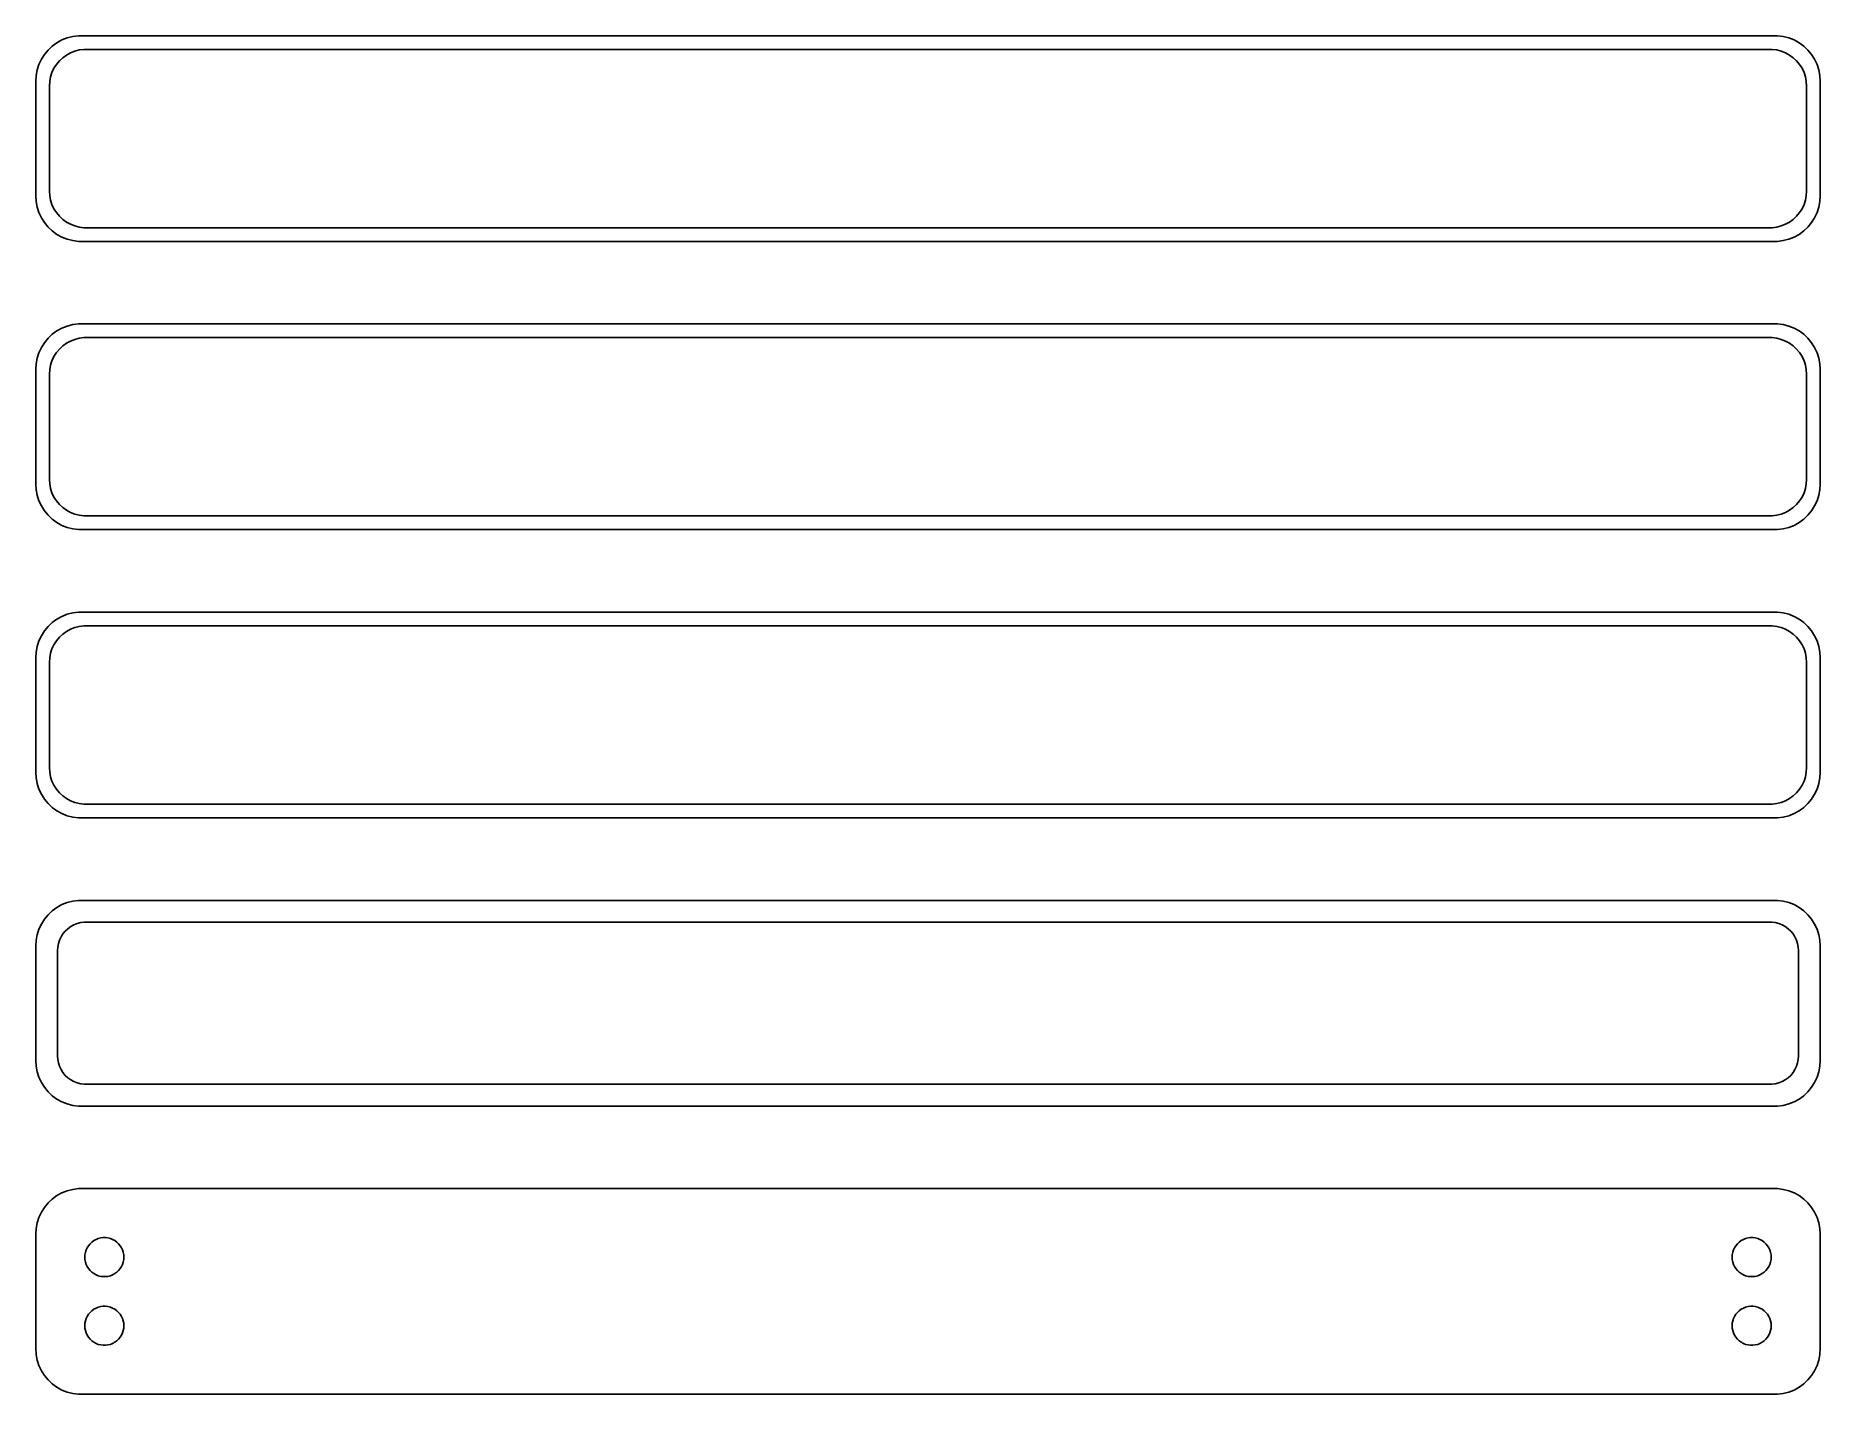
# Model space of a CAD drawing. Header units: metres. Extents: x -98 to 98, y 146 to 295.
import ezdxf

# ---------------------------------------------------------------- set-up
doc = ezdxf.new("R2010")
doc.units = ezdxf.units.M

msp = doc.modelspace()

# ---------------------------------------------------------------- linework, layer by layer
for p, q in [((-94.0451, 294.505), (-94.6289, 294.274)), ((-93.4369, 294.661), (-94.0451, 294.505)), ((-92.8139, 294.74), (-93.4369, 294.661)), ((92.8139, 294.74), (-92.8139, 294.74)), ((93.4369, 294.661), (92.8139, 294.74)), ((94.0451, 294.505), (93.4369, 294.661)), ((94.6289, 294.274), (94.0451, 294.505)), ((-96.5451, 292.689), (-96.8815, 292.159)), ((-96.1448, 293.173), (-96.5451, 292.689)), ((-95.6871, 293.603), (-96.1448, 293.173)), ((-95.1791, 293.972), (-95.6871, 293.603)), ((-94.6289, 294.274), (-95.1791, 293.972)), ((-94.5497, 292.332), (-94.1433, 292.627)), ((-94.1433, 292.627), (-93.7031, 292.869)), ((-93.7031, 292.869), (-93.2361, 293.054)), ((-93.2361, 293.054), (-92.7495, 293.179)), ((-92.7495, 293.179), (-92.2512, 293.242)), ((-92.2512, 293.242), (92.2512, 293.242)), ((92.2512, 293.242), (92.7495, 293.179)), ((92.7495, 293.179), (93.2361, 293.054)), ((93.2361, 293.054), (93.7031, 292.869)), ((93.7031, 292.869), (94.1433, 292.627)), ((94.1433, 292.627), (94.5497, 292.332)), ((95.1791, 293.972), (94.6289, 294.274)), ((95.6871, 293.603), (95.1791, 293.972)), ((96.1448, 293.173), (95.6871, 293.603)), ((96.5451, 292.689), (96.1448, 293.173)), ((96.8815, 292.159), (96.5451, 292.689)), ((-97.3429, 290.993), (-97.4606, 290.377)), ((-97.1489, 291.591), (-97.3429, 290.993)), ((-96.8815, 292.159), (-97.1489, 291.591)), ((-95.8743, 290.245), (-95.7191, 290.722)), ((-95.7191, 290.722), (-95.5052, 291.177)), ((-95.5052, 291.177), (-95.2361, 291.601)), ((-95.2361, 291.601), (-94.9159, 291.988)), ((-94.9159, 291.988), (-94.5497, 292.332)), ((94.5497, 292.332), (94.9159, 291.988)), ((94.9159, 291.988), (95.2361, 291.601)), ((95.2361, 291.601), (95.5052, 291.177)), ((95.5052, 291.177), (95.7191, 290.722)), ((95.7191, 290.722), (95.8743, 290.245)), ((97.1489, 291.591), (96.8815, 292.159)), ((97.3429, 290.993), (97.1489, 291.591)), ((97.4606, 290.377), (97.3429, 290.993)), ((-97.4606, 290.377), (-97.5, 289.75)), ((-97.5, 289.75), (-97.5, 277.25)), ((-96, 289.25), (-95.9685, 289.751)), ((-96, 277.75), (-96, 289.25)), ((-95.9685, 289.751), (-95.8743, 290.245)), ((95.8743, 290.245), (95.9685, 289.751)), ((95.9685, 289.751), (96, 289.25)), ((96, 289.25), (96, 277.75)), ((97.5, 289.75), (97.4606, 290.377)), ((97.5, 277.25), (97.5, 289.75)), ((-97.5, 277.25), (-97.4606, 276.623)), ((-95.9685, 277.249), (-96, 277.75)), ((-95.8743, 276.755), (-95.9685, 277.249)), ((95.9685, 277.249), (95.8743, 276.755)), ((96, 277.75), (95.9685, 277.249)), ((97.4606, 276.623), (97.5, 277.25)), ((-97.4606, 276.623), (-97.3429, 276.007)), ((-97.3429, 276.007), (-97.1489, 275.409)), ((-97.1489, 275.409), (-96.8815, 274.841)), ((-95.7191, 276.278), (-95.8743, 276.755)), ((-95.5052, 275.823), (-95.7191, 276.278)), ((-95.2361, 275.399), (-95.5052, 275.823)), ((-94.9159, 275.012), (-95.2361, 275.399)), ((-94.5497, 274.668), (-94.9159, 275.012)), ((94.9159, 275.012), (94.5497, 274.668)), ((95.2361, 275.399), (94.9159, 275.012)), ((95.5052, 275.823), (95.2361, 275.399)), ((95.7191, 276.278), (95.5052, 275.823)), ((95.8743, 276.755), (95.7191, 276.278)), ((96.8815, 274.841), (97.1489, 275.409)), ((97.1489, 275.409), (97.3429, 276.007)), ((97.3429, 276.007), (97.4606, 276.623)), ((-96.8815, 274.841), (-96.5451, 274.311)), ((-96.5451, 274.311), (-96.1448, 273.827)), ((-96.1448, 273.827), (-95.6871, 273.397)), ((-95.6871, 273.397), (-95.1791, 273.028)), ((-95.1791, 273.028), (-94.6289, 272.726)), ((-94.1433, 274.373), (-94.5497, 274.668)), ((-93.7031, 274.131), (-94.1433, 274.373)), ((-93.2361, 273.946), (-93.7031, 274.131)), ((-92.7495, 273.821), (-93.2361, 273.946)), ((-92.2512, 273.758), (-92.7495, 273.821)), ((92.2512, 273.758), (-92.2512, 273.758)), ((92.7495, 273.821), (92.2512, 273.758)), ((93.2361, 273.946), (92.7495, 273.821)), ((93.7031, 274.131), (93.2361, 273.946)), ((94.1433, 274.373), (93.7031, 274.131)), ((94.5497, 274.668), (94.1433, 274.373)), ((94.6289, 272.726), (95.1791, 273.028)), ((95.1791, 273.028), (95.6871, 273.397)), ((95.6871, 273.397), (96.1448, 273.827)), ((96.1448, 273.827), (96.5451, 274.311)), ((96.5451, 274.311), (96.8815, 274.841)), ((-94.6289, 272.726), (-94.0451, 272.495)), ((-94.0451, 272.495), (-93.4369, 272.339)), ((-93.4369, 272.339), (-92.8139, 272.26)), ((-92.8139, 272.26), (92.8139, 272.26)), ((92.8139, 272.26), (93.4369, 272.339)), ((93.4369, 272.339), (94.0451, 272.495)), ((94.0451, 272.495), (94.6289, 272.726)), ((-96.1448, 261.673), (-96.5451, 261.189)), ((-95.6871, 262.103), (-96.1448, 261.673)), ((-95.1791, 262.472), (-95.6871, 262.103)), ((-94.6289, 262.774), (-95.1791, 262.472)), ((-94.0451, 263.005), (-94.6289, 262.774)), ((-94.1433, 261.127), (-93.7031, 261.369)), ((-93.4369, 263.161), (-94.0451, 263.005)), ((-93.7031, 261.369), (-93.2361, 261.554)), ((-92.8139, 263.24), (-93.4369, 263.161)), ((-93.2361, 261.554), (-92.7495, 261.679)), ((92.8139, 263.24), (-92.8139, 263.24)), ((-92.7495, 261.679), (-92.2512, 261.742)), ((-92.2512, 261.742), (92.2512, 261.742)), ((92.2512, 261.742), (92.7495, 261.679)), ((92.7495, 261.679), (93.2361, 261.554)), ((93.4369, 263.161), (92.8139, 263.24)), ((93.2361, 261.554), (93.7031, 261.369)), ((94.0451, 263.005), (93.4369, 263.161)), ((93.7031, 261.369), (94.1433, 261.127)), ((94.6289, 262.774), (94.0451, 263.005)), ((95.1791, 262.472), (94.6289, 262.774)), ((95.6871, 262.103), (95.1791, 262.472)), ((96.1448, 261.673), (95.6871, 262.103)), ((96.5451, 261.189), (96.1448, 261.673)), ((-97.3429, 259.493), (-97.4606, 258.877)), ((-97.1489, 260.091), (-97.3429, 259.493)), ((-96.8815, 260.659), (-97.1489, 260.091)), ((-96.5451, 261.189), (-96.8815, 260.659)), ((-95.7191, 259.222), (-95.5052, 259.677)), ((-95.5052, 259.677), (-95.2361, 260.101)), ((-95.2361, 260.101), (-94.9159, 260.488)), ((-94.9159, 260.488), (-94.5497, 260.832)), ((-94.5497, 260.832), (-94.1433, 261.127)), ((94.1433, 261.127), (94.5497, 260.832)), ((94.5497, 260.832), (94.9159, 260.488)), ((94.9159, 260.488), (95.2361, 260.101)), ((95.2361, 260.101), (95.5052, 259.677)), ((95.5052, 259.677), (95.7191, 259.222)), ((96.8815, 260.659), (96.5451, 261.189)), ((97.1489, 260.091), (96.8815, 260.659)), ((97.3429, 259.493), (97.1489, 260.091)), ((97.4606, 258.877), (97.3429, 259.493)), ((-97.4606, 258.877), (-97.5, 258.25)), ((-97.5, 258.25), (-97.5, 245.75)), ((-96, 257.75), (-95.9685, 258.251)), ((-96, 246.25), (-96, 257.75)), ((-95.9685, 258.251), (-95.8743, 258.745)), ((-95.8743, 258.745), (-95.7191, 259.222)), ((95.7191, 259.222), (95.8743, 258.745)), ((95.8743, 258.745), (95.9685, 258.251)), ((95.9685, 258.251), (96, 257.75)), ((96, 257.75), (96, 246.25)), ((97.5, 258.25), (97.4606, 258.877)), ((97.5, 245.75), (97.5, 258.25)), ((-97.5, 245.75), (-97.4606, 245.123)), ((-95.9685, 245.749), (-96, 246.25)), ((-95.8743, 245.255), (-95.9685, 245.749)), ((95.9685, 245.749), (95.8743, 245.255)), ((96, 246.25), (95.9685, 245.749)), ((97.4606, 245.123), (97.5, 245.75)), ((-97.4606, 245.123), (-97.3429, 244.507)), ((-97.3429, 244.507), (-97.1489, 243.909)), ((-97.1489, 243.909), (-96.8815, 243.341)), ((-95.7191, 244.778), (-95.8743, 245.255)), ((-95.5052, 244.323), (-95.7191, 244.778)), ((-95.2361, 243.899), (-95.5052, 244.323)), ((-94.9159, 243.512), (-95.2361, 243.899)), ((95.2361, 243.899), (94.9159, 243.512)), ((95.5052, 244.323), (95.2361, 243.899)), ((95.7191, 244.778), (95.5052, 244.323)), ((95.8743, 245.255), (95.7191, 244.778)), ((96.8815, 243.341), (97.1489, 243.909)), ((97.1489, 243.909), (97.3429, 244.507)), ((97.3429, 244.507), (97.4606, 245.123)), ((-96.8815, 243.341), (-96.5451, 242.811)), ((-96.5451, 242.811), (-96.1448, 242.327)), ((-96.1448, 242.327), (-95.6871, 241.897)), ((-95.6871, 241.897), (-95.1791, 241.528)), ((-94.5497, 243.168), (-94.9159, 243.512)), ((-94.1433, 242.873), (-94.5497, 243.168)), ((-93.7031, 242.631), (-94.1433, 242.873)), ((-93.2361, 242.446), (-93.7031, 242.631)), ((-92.7495, 242.321), (-93.2361, 242.446)), ((-92.2512, 242.258), (-92.7495, 242.321)), ((92.2512, 242.258), (-92.2512, 242.258)), ((92.7495, 242.321), (92.2512, 242.258)), ((93.2361, 242.446), (92.7495, 242.321)), ((93.7031, 242.631), (93.2361, 242.446)), ((94.1433, 242.873), (93.7031, 242.631)), ((94.5497, 243.168), (94.1433, 242.873)), ((94.9159, 243.512), (94.5497, 243.168)), ((95.1791, 241.528), (95.6871, 241.897)), ((95.6871, 241.897), (96.1448, 242.327)), ((96.1448, 242.327), (96.5451, 242.811)), ((96.5451, 242.811), (96.8815, 243.341)), ((-95.1791, 241.528), (-94.6289, 241.226)), ((-94.6289, 241.226), (-94.0451, 240.995)), ((-94.0451, 240.995), (-93.4369, 240.839)), ((-93.4369, 240.839), (-92.8139, 240.76)), ((-92.8139, 240.76), (92.8139, 240.76)), ((92.8139, 240.76), (93.4369, 240.839)), ((93.4369, 240.839), (94.0451, 240.995)), ((94.0451, 240.995), (94.6289, 241.226)), ((94.6289, 241.226), (95.1791, 241.528)), ((-96.1448, 230.173), (-96.5451, 229.689)), ((-95.6871, 230.603), (-96.1448, 230.173)), ((-95.1791, 230.972), (-95.6871, 230.603)), ((-94.6289, 231.274), (-95.1791, 230.972)), ((-94.0451, 231.505), (-94.6289, 231.274)), ((-93.4369, 231.661), (-94.0451, 231.505)), ((-92.8139, 231.74), (-93.4369, 231.661)), ((-93.2361, 230.054), (-92.7495, 230.179)), ((92.8139, 231.74), (-92.8139, 231.74)), ((-92.7495, 230.179), (-92.2512, 230.242)), ((-92.2512, 230.242), (92.2512, 230.242)), ((92.2512, 230.242), (92.7495, 230.179)), ((92.7495, 230.179), (93.2361, 230.054)), ((93.4369, 231.661), (92.8139, 231.74)), ((94.0451, 231.505), (93.4369, 231.661)), ((94.6289, 231.274), (94.0451, 231.505)), ((95.1791, 230.972), (94.6289, 231.274)), ((95.6871, 230.603), (95.1791, 230.972)), ((96.1448, 230.173), (95.6871, 230.603)), ((96.5451, 229.689), (96.1448, 230.173)), ((-97.1489, 228.591), (-97.3429, 227.993)), ((-96.8815, 229.159), (-97.1489, 228.591)), ((-96.5451, 229.689), (-96.8815, 229.159)), ((-95.7191, 227.722), (-95.5052, 228.177)), ((-95.5052, 228.177), (-95.2361, 228.601)), ((-95.2361, 228.601), (-94.9159, 228.988)), ((-94.9159, 228.988), (-94.5497, 229.332)), ((-94.5497, 229.332), (-94.1433, 229.627)), ((-94.1433, 229.627), (-93.7031, 229.869)), ((-93.7031, 229.869), (-93.2361, 230.054)), ((93.2361, 230.054), (93.7031, 229.869)), ((93.7031, 229.869), (94.1433, 229.627)), ((94.1433, 229.627), (94.5497, 229.332)), ((94.5497, 229.332), (94.9159, 228.988)), ((94.9159, 228.988), (95.2361, 228.601)), ((95.2361, 228.601), (95.5052, 228.177)), ((95.5052, 228.177), (95.7191, 227.722)), ((96.8815, 229.159), (96.5451, 229.689)), ((97.1489, 228.591), (96.8815, 229.159)), ((97.3429, 227.993), (97.1489, 228.591)), ((-97.4606, 227.377), (-97.5, 226.75)), ((-97.5, 226.75), (-97.5, 214.25)), ((-97.3429, 227.993), (-97.4606, 227.377)), ((-96, 226.25), (-95.9685, 226.751)), ((-96, 214.75), (-96, 226.25)), ((-95.9685, 226.751), (-95.8743, 227.245)), ((-95.8743, 227.245), (-95.7191, 227.722)), ((95.7191, 227.722), (95.8743, 227.245)), ((95.8743, 227.245), (95.9685, 226.751)), ((95.9685, 226.751), (96, 226.25)), ((96, 226.25), (96, 214.75)), ((97.4606, 227.377), (97.3429, 227.993)), ((97.5, 226.75), (97.4606, 227.377)), ((97.5, 214.25), (97.5, 226.75)), ((-95.9685, 214.249), (-96, 214.75)), ((96, 214.75), (95.9685, 214.249)), ((-97.5, 214.25), (-97.4606, 213.623)), ((-97.4606, 213.623), (-97.3429, 213.007)), ((-97.3429, 213.007), (-97.1489, 212.409)), ((-95.8743, 213.755), (-95.9685, 214.249)), ((-95.7191, 213.278), (-95.8743, 213.755)), ((-95.5052, 212.823), (-95.7191, 213.278)), ((-95.2361, 212.399), (-95.5052, 212.823)), ((95.5052, 212.823), (95.2361, 212.399)), ((95.7191, 213.278), (95.5052, 212.823)), ((95.8743, 213.755), (95.7191, 213.278)), ((95.9685, 214.249), (95.8743, 213.755)), ((97.1489, 212.409), (97.3429, 213.007)), ((97.3429, 213.007), (97.4606, 213.623)), ((97.4606, 213.623), (97.5, 214.25)), ((-97.1489, 212.409), (-96.8815, 211.841)), ((-96.8815, 211.841), (-96.5451, 211.311)), ((-96.5451, 211.311), (-96.1448, 210.827)), ((-96.1448, 210.827), (-95.6871, 210.397)), ((-94.9159, 212.012), (-95.2361, 212.399)), ((-94.5497, 211.668), (-94.9159, 212.012)), ((-94.1433, 211.373), (-94.5497, 211.668)), ((-93.7031, 211.131), (-94.1433, 211.373)), ((-93.2361, 210.946), (-93.7031, 211.131)), ((-92.7495, 210.821), (-93.2361, 210.946)), ((-92.2512, 210.758), (-92.7495, 210.821)), ((92.2512, 210.758), (-92.2512, 210.758)), ((92.7495, 210.821), (92.2512, 210.758)), ((93.2361, 210.946), (92.7495, 210.821)), ((93.7031, 211.131), (93.2361, 210.946)), ((94.1433, 211.373), (93.7031, 211.131)), ((94.5497, 211.668), (94.1433, 211.373)), ((94.9159, 212.012), (94.5497, 211.668)), ((95.2361, 212.399), (94.9159, 212.012)), ((95.6871, 210.397), (96.1448, 210.827)), ((96.1448, 210.827), (96.5451, 211.311)), ((96.5451, 211.311), (96.8815, 211.841)), ((96.8815, 211.841), (97.1489, 212.409)), ((-95.6871, 210.397), (-95.1791, 210.028)), ((-95.1791, 210.028), (-94.6289, 209.726)), ((-94.6289, 209.726), (-94.0451, 209.495)), ((-94.0451, 209.495), (-93.4369, 209.339)), ((-93.4369, 209.339), (-92.8139, 209.26)), ((-92.8139, 209.26), (92.8139, 209.26)), ((92.8139, 209.26), (93.4369, 209.339)), ((93.4369, 209.339), (94.0451, 209.495)), ((94.0451, 209.495), (94.6289, 209.726)), ((94.6289, 209.726), (95.1791, 210.028)), ((95.1791, 210.028), (95.6871, 210.397)), ((-95.6871, 199.103), (-96.1448, 198.673)), ((-95.1791, 199.472), (-95.6871, 199.103)), ((-94.6289, 199.774), (-95.1791, 199.472)), ((-94.0451, 200.005), (-94.6289, 199.774)), ((-93.4369, 200.161), (-94.0451, 200.005)), ((-92.8139, 200.24), (-93.4369, 200.161)), ((92.8139, 200.24), (-92.8139, 200.24)), ((93.4369, 200.161), (92.8139, 200.24)), ((94.0451, 200.005), (93.4369, 200.161)), ((94.6289, 199.774), (94.0451, 200.005)), ((95.1791, 199.472), (94.6289, 199.774)), ((95.6871, 199.103), (95.1791, 199.472)), ((96.1448, 198.673), (95.6871, 199.103)), ((-97.1489, 197.091), (-97.3429, 196.493)), ((-96.8815, 197.659), (-97.1489, 197.091)), ((-96.5451, 198.189), (-96.8815, 197.659)), ((-96.1448, 198.673), (-96.5451, 198.189)), ((-94.2692, 196.881), (-93.9843, 197.149)), ((-93.9843, 197.149), (-93.668, 197.378)), ((-93.668, 197.378), (-93.3254, 197.567)), ((-93.3254, 197.567), (-92.9619, 197.711)), ((-92.9619, 197.711), (-92.5833, 197.808)), ((-92.5833, 197.808), (-92.1955, 197.857)), ((-92.1955, 197.857), (92.1955, 197.857)), ((92.1955, 197.857), (92.5833, 197.808)), ((92.5833, 197.808), (92.9619, 197.711)), ((92.9619, 197.711), (93.3254, 197.567)), ((93.3254, 197.567), (93.668, 197.378)), ((93.668, 197.378), (93.9843, 197.149)), ((93.9843, 197.149), (94.2692, 196.881)), ((96.5451, 198.189), (96.1448, 198.673)), ((96.8815, 197.659), (96.5451, 198.189)), ((97.1489, 197.091), (96.8815, 197.659)), ((97.3429, 196.493), (97.1489, 197.091)), ((-97.4606, 195.877), (-97.5, 195.25)), ((-97.5, 195.25), (-97.5, 182.75)), ((-97.3429, 196.493), (-97.4606, 195.877)), ((-95.1129, 194.75), (-95.0884, 195.14)), ((-95.0884, 195.14), (-95.0151, 195.524)), ((-95.0151, 195.524), (-94.8943, 195.896)), ((-94.8943, 195.896), (-94.7279, 196.25)), ((-94.7279, 196.25), (-94.5184, 196.58)), ((-94.5184, 196.58), (-94.2692, 196.881)), ((94.2692, 196.881), (94.5184, 196.58)), ((94.5184, 196.58), (94.7279, 196.25)), ((94.7279, 196.25), (94.8943, 195.896)), ((94.8943, 195.896), (95.0151, 195.524)), ((95.0151, 195.524), (95.0884, 195.14)), ((95.0884, 195.14), (95.1129, 194.75)), ((97.4606, 195.877), (97.3429, 196.493)), ((97.5, 195.25), (97.4606, 195.877)), ((97.5, 182.75), (97.5, 195.25)), ((-95.1129, 183.25), (-95.1129, 194.75)), ((95.1129, 194.75), (95.1129, 183.25)), ((-97.5, 182.75), (-97.4606, 182.123)), ((-97.4606, 182.123), (-97.3429, 181.507)), ((-97.3429, 181.507), (-97.1489, 180.909)), ((-95.0884, 182.86), (-95.1129, 183.25)), ((-95.0151, 182.476), (-95.0884, 182.86)), ((-94.8943, 182.104), (-95.0151, 182.476)), ((-94.7279, 181.75), (-94.8943, 182.104)), ((-94.5184, 181.42), (-94.7279, 181.75)), ((-94.2692, 181.119), (-94.5184, 181.42)), ((94.5184, 181.42), (94.2692, 181.119)), ((94.7279, 181.75), (94.5184, 181.42)), ((94.8943, 182.104), (94.7279, 181.75)), ((95.0151, 182.476), (94.8943, 182.104)), ((95.0884, 182.86), (95.0151, 182.476)), ((95.1129, 183.25), (95.0884, 182.86)), ((97.1489, 180.909), (97.3429, 181.507)), ((97.3429, 181.507), (97.4606, 182.123)), ((97.4606, 182.123), (97.5, 182.75)), ((-97.1489, 180.909), (-96.8815, 180.341)), ((-96.8815, 180.341), (-96.5451, 179.811)), ((-96.5451, 179.811), (-96.1448, 179.327)), ((-93.9843, 180.851), (-94.2692, 181.119)), ((-93.668, 180.622), (-93.9843, 180.851)), ((-93.3254, 180.433), (-93.668, 180.622)), ((-92.9619, 180.289), (-93.3254, 180.433)), ((-92.5833, 180.192), (-92.9619, 180.289)), ((-92.1955, 180.143), (-92.5833, 180.192)), ((92.1955, 180.143), (-92.1955, 180.143)), ((92.5833, 180.192), (92.1955, 180.143)), ((92.9619, 180.289), (92.5833, 180.192)), ((93.3254, 180.433), (92.9619, 180.289)), ((93.668, 180.622), (93.3254, 180.433)), ((93.9843, 180.851), (93.668, 180.622)), ((94.2692, 181.119), (93.9843, 180.851)), ((96.1448, 179.327), (96.5451, 179.811)), ((96.5451, 179.811), (96.8815, 180.341)), ((96.8815, 180.341), (97.1489, 180.909)), ((-96.1448, 179.327), (-95.6871, 178.897)), ((-95.6871, 178.897), (-95.1791, 178.528)), ((-95.1791, 178.528), (-94.6289, 178.226)), ((-94.6289, 178.226), (-94.0451, 177.995)), ((-94.0451, 177.995), (-93.4369, 177.839)), ((-93.4369, 177.839), (-92.8139, 177.76)), ((-92.8139, 177.76), (92.8139, 177.76)), ((92.8139, 177.76), (93.4369, 177.839)), ((93.4369, 177.839), (94.0451, 177.995)), ((94.0451, 177.995), (94.6289, 178.226)), ((94.6289, 178.226), (95.1791, 178.528)), ((95.1791, 178.528), (95.6871, 178.897)), ((95.6871, 178.897), (96.1448, 179.327)), ((-95.1791, 167.972), (-95.6871, 167.603)), ((-94.6289, 168.274), (-95.1791, 167.972)), ((-94.0451, 168.505), (-94.6289, 168.274)), ((-93.4369, 168.661), (-94.0451, 168.505)), ((-92.8139, 168.74), (-93.4369, 168.661)), ((92.8139, 168.74), (-92.8139, 168.74)), ((93.4369, 168.661), (92.8139, 168.74)), ((94.0451, 168.505), (93.4369, 168.661)), ((94.6289, 168.274), (94.0451, 168.505)), ((95.1791, 167.972), (94.6289, 168.274)), ((95.6871, 167.603), (95.1791, 167.972)), ((-96.8815, 166.159), (-97.1489, 165.591)), ((-96.5451, 166.689), (-96.8815, 166.159)), ((-96.1448, 167.173), (-96.5451, 166.689)), ((-95.6871, 167.603), (-96.1448, 167.173)), ((96.1448, 167.173), (95.6871, 167.603)), ((96.5451, 166.689), (96.1448, 167.173)), ((96.8815, 166.159), (96.5451, 166.689)), ((97.1489, 165.591), (96.8815, 166.159)), ((-97.4606, 164.377), (-97.5, 163.75)), ((-97.3429, 164.993), (-97.4606, 164.377)), ((-97.1489, 165.591), (-97.3429, 164.993)), ((97.3429, 164.993), (97.1489, 165.591)), ((97.4606, 164.377), (97.3429, 164.993)), ((97.5, 163.75), (97.4606, 164.377)), ((-97.5, 163.75), (-97.5, 151.25)), ((-92.0682, 161.781), (-91.9853, 162.036)), ((-91.9853, 162.036), (-91.8712, 162.279)), ((-91.8712, 162.279), (-91.7275, 162.505)), ((-91.7275, 162.505), (-91.5566, 162.712)), ((-91.5566, 162.712), (-91.3611, 162.895)), ((-91.3611, 162.895), (-91.1441, 163.053)), ((-91.1441, 163.053), (-90.9092, 163.182)), ((-90.9092, 163.182), (-90.6598, 163.281)), ((-90.6598, 163.281), (-90.4001, 163.347)), ((-90.4001, 163.347), (-90.1341, 163.381)), ((-90.1341, 163.381), (-89.8659, 163.381)), ((-89.8659, 163.381), (-89.5999, 163.347)), ((-89.5999, 163.347), (-89.3401, 163.281)), ((-89.3401, 163.281), (-89.0908, 163.182)), ((-89.0908, 163.182), (-88.8559, 163.053)), ((-88.8559, 163.053), (-88.6389, 162.895)), ((-88.6389, 162.895), (-88.4434, 162.712)), ((-88.4434, 162.712), (-88.2725, 162.505)), ((-88.2725, 162.505), (-88.1288, 162.279)), ((-88.1288, 162.279), (-88.0146, 162.036)), ((-88.0146, 162.036), (-87.9318, 161.781)), ((87.9318, 161.781), (88.0146, 162.036)), ((88.0146, 162.036), (88.1288, 162.279)), ((88.1288, 162.279), (88.2725, 162.505)), ((88.2725, 162.505), (88.4434, 162.712)), ((88.4434, 162.712), (88.6389, 162.895)), ((88.6389, 162.895), (88.8559, 163.053)), ((88.8559, 163.053), (89.0908, 163.182)), ((89.0908, 163.182), (89.3401, 163.281)), ((89.3401, 163.281), (89.5999, 163.347)), ((89.5999, 163.347), (89.8659, 163.381)), ((89.8659, 163.381), (90.1341, 163.381)), ((90.1341, 163.381), (90.4001, 163.347)), ((90.4001, 163.347), (90.6598, 163.281)), ((90.6598, 163.281), (90.9092, 163.182)), ((90.9092, 163.182), (91.1441, 163.053)), ((91.1441, 163.053), (91.3611, 162.895)), ((91.3611, 162.895), (91.5566, 162.712)), ((91.5566, 162.712), (91.7275, 162.505)), ((91.7275, 162.505), (91.8712, 162.279)), ((91.8712, 162.279), (91.9853, 162.036)), ((91.9853, 162.036), (92.0682, 161.781)), ((97.5, 151.25), (97.5, 163.75)), ((-92.1353, 161.25), (-92.1185, 161.518)), ((-92.1185, 160.982), (-92.1353, 161.25)), ((-92.1185, 161.518), (-92.0682, 161.781)), ((-92.0682, 160.719), (-92.1185, 160.982)), ((-91.9853, 160.464), (-92.0682, 160.719)), ((-91.8712, 160.221), (-91.9853, 160.464)), ((-91.7275, 159.995), (-91.8712, 160.221)), ((-91.5566, 159.788), (-91.7275, 159.995)), ((-88.2725, 159.995), (-88.4434, 159.788)), ((-88.1288, 160.221), (-88.2725, 159.995)), ((-88.0146, 160.464), (-88.1288, 160.221)), ((-87.9318, 160.719), (-88.0146, 160.464)), ((-87.9318, 161.781), (-87.8815, 161.518)), ((-87.8815, 160.982), (-87.9318, 160.719)), ((-87.8815, 161.518), (-87.8647, 161.25)), ((-87.8647, 161.25), (-87.8815, 160.982)), ((87.8647, 161.25), (87.8815, 161.518)), ((87.8815, 160.982), (87.8647, 161.25)), ((87.8815, 161.518), (87.9318, 161.781)), ((87.9318, 160.719), (87.8815, 160.982)), ((88.0146, 160.464), (87.9318, 160.719)), ((88.1288, 160.221), (88.0146, 160.464)), ((88.2725, 159.995), (88.1288, 160.221)), ((88.4434, 159.788), (88.2725, 159.995)), ((91.7275, 159.995), (91.5566, 159.788)), ((91.8712, 160.221), (91.7275, 159.995)), ((91.9853, 160.464), (91.8712, 160.221)), ((92.0682, 160.719), (91.9853, 160.464)), ((92.0682, 161.781), (92.1185, 161.518)), ((92.1185, 160.982), (92.0682, 160.719)), ((92.1185, 161.518), (92.1353, 161.25)), ((92.1353, 161.25), (92.1185, 160.982)), ((-91.3611, 159.605), (-91.5566, 159.788)), ((-91.1441, 159.447), (-91.3611, 159.605)), ((-90.9092, 159.318), (-91.1441, 159.447)), ((-90.6598, 159.219), (-90.9092, 159.318)), ((-90.4001, 159.153), (-90.6598, 159.219)), ((-90.1341, 159.119), (-90.4001, 159.153)), ((-89.8659, 159.119), (-90.1341, 159.119)), ((-89.5999, 159.153), (-89.8659, 159.119)), ((-89.3401, 159.219), (-89.5999, 159.153)), ((-89.0908, 159.318), (-89.3401, 159.219)), ((-88.8559, 159.447), (-89.0908, 159.318)), ((-88.6389, 159.605), (-88.8559, 159.447)), ((-88.4434, 159.788), (-88.6389, 159.605)), ((88.6389, 159.605), (88.4434, 159.788)), ((88.8559, 159.447), (88.6389, 159.605)), ((89.0908, 159.318), (88.8559, 159.447)), ((89.3401, 159.219), (89.0908, 159.318)), ((89.5999, 159.153), (89.3401, 159.219)), ((89.8659, 159.119), (89.5999, 159.153)), ((90.1341, 159.119), (89.8659, 159.119)), ((90.4001, 159.153), (90.1341, 159.119)), ((90.6598, 159.219), (90.4001, 159.153)), ((90.9092, 159.318), (90.6598, 159.219)), ((91.1441, 159.447), (90.9092, 159.318)), ((91.3611, 159.605), (91.1441, 159.447)), ((91.5566, 159.788), (91.3611, 159.605)), ((-92.1185, 154.018), (-92.0682, 154.281)), ((-92.0682, 154.281), (-91.9853, 154.536)), ((-91.9853, 154.536), (-91.8712, 154.779)), ((-91.8712, 154.779), (-91.7275, 155.005)), ((-91.7275, 155.005), (-91.5566, 155.212)), ((-91.5566, 155.212), (-91.3611, 155.395)), ((-91.3611, 155.395), (-91.1441, 155.553)), ((-91.1441, 155.553), (-90.9092, 155.682)), ((-90.9092, 155.682), (-90.6598, 155.781)), ((-90.6598, 155.781), (-90.4001, 155.847)), ((-90.4001, 155.847), (-90.1341, 155.881)), ((-90.1341, 155.881), (-89.8659, 155.881)), ((-89.8659, 155.881), (-89.5999, 155.847)), ((-89.5999, 155.847), (-89.3401, 155.781)), ((-89.3401, 155.781), (-89.0908, 155.682)), ((-89.0908, 155.682), (-88.8559, 155.553)), ((-88.8559, 155.553), (-88.6389, 155.395)), ((-88.6389, 155.395), (-88.4434, 155.212)), ((-88.4434, 155.212), (-88.2725, 155.005)), ((-88.2725, 155.005), (-88.1288, 154.779)), ((-88.1288, 154.779), (-88.0146, 154.536)), ((-88.0146, 154.536), (-87.9318, 154.281)), ((-87.9318, 154.281), (-87.8815, 154.018)), ((87.8815, 154.018), (87.9318, 154.281)), ((87.9318, 154.281), (88.0146, 154.536)), ((88.0146, 154.536), (88.1288, 154.779)), ((88.1288, 154.779), (88.2725, 155.005)), ((88.2725, 155.005), (88.4434, 155.212)), ((88.4434, 155.212), (88.6389, 155.395)), ((88.6389, 155.395), (88.8559, 155.553)), ((88.8559, 155.553), (89.0908, 155.682)), ((89.0908, 155.682), (89.3401, 155.781)), ((89.3401, 155.781), (89.5999, 155.847)), ((89.5999, 155.847), (89.8659, 155.881)), ((89.8659, 155.881), (90.1341, 155.881)), ((90.1341, 155.881), (90.4001, 155.847)), ((90.4001, 155.847), (90.6598, 155.781)), ((90.6598, 155.781), (90.9092, 155.682)), ((90.9092, 155.682), (91.1441, 155.553)), ((91.1441, 155.553), (91.3611, 155.395)), ((91.3611, 155.395), (91.5566, 155.212)), ((91.5566, 155.212), (91.7275, 155.005)), ((91.7275, 155.005), (91.8712, 154.779)), ((91.8712, 154.779), (91.9853, 154.536)), ((91.9853, 154.536), (92.0682, 154.281)), ((92.0682, 154.281), (92.1185, 154.018)), ((-92.1353, 153.75), (-92.1185, 154.018)), ((-92.1185, 153.482), (-92.1353, 153.75)), ((-92.0682, 153.219), (-92.1185, 153.482)), ((-91.9853, 152.964), (-92.0682, 153.219)), ((-91.8712, 152.721), (-91.9853, 152.964)), ((-91.7275, 152.495), (-91.8712, 152.721)), ((-91.5566, 152.288), (-91.7275, 152.495)), ((-91.3611, 152.105), (-91.5566, 152.288)), ((-91.1441, 151.947), (-91.3611, 152.105)), ((-88.6389, 152.105), (-88.8559, 151.947)), ((-88.4434, 152.288), (-88.6389, 152.105)), ((-88.2725, 152.495), (-88.4434, 152.288)), ((-88.1288, 152.721), (-88.2725, 152.495)), ((-88.0146, 152.964), (-88.1288, 152.721)), ((-87.9318, 153.219), (-88.0146, 152.964)), ((-87.8815, 153.482), (-87.9318, 153.219)), ((-87.8815, 154.018), (-87.8647, 153.75)), ((-87.8647, 153.75), (-87.8815, 153.482)), ((87.8647, 153.75), (87.8815, 154.018)), ((87.8815, 153.482), (87.8647, 153.75)), ((87.9318, 153.219), (87.8815, 153.482)), ((88.0146, 152.964), (87.9318, 153.219)), ((88.1288, 152.721), (88.0146, 152.964)), ((88.2725, 152.495), (88.1288, 152.721)), ((88.4434, 152.288), (88.2725, 152.495)), ((88.6389, 152.105), (88.4434, 152.288)), ((88.8559, 151.947), (88.6389, 152.105)), ((91.3611, 152.105), (91.1441, 151.947)), ((91.5566, 152.288), (91.3611, 152.105)), ((91.7275, 152.495), (91.5566, 152.288)), ((91.8712, 152.721), (91.7275, 152.495)), ((91.9853, 152.964), (91.8712, 152.721)), ((92.0682, 153.219), (91.9853, 152.964)), ((92.1185, 153.482), (92.0682, 153.219)), ((92.1185, 154.018), (92.1353, 153.75)), ((92.1353, 153.75), (92.1185, 153.482)), ((-97.5, 151.25), (-97.4606, 150.623)), ((-97.4606, 150.623), (-97.3429, 150.007)), ((-90.9092, 151.818), (-91.1441, 151.947)), ((-90.6598, 151.719), (-90.9092, 151.818)), ((-90.4001, 151.653), (-90.6598, 151.719)), ((-90.1341, 151.619), (-90.4001, 151.653)), ((-89.8659, 151.619), (-90.1341, 151.619)), ((-89.5999, 151.653), (-89.8659, 151.619)), ((-89.3401, 151.719), (-89.5999, 151.653)), ((-89.0908, 151.818), (-89.3401, 151.719)), ((-88.8559, 151.947), (-89.0908, 151.818)), ((89.0908, 151.818), (88.8559, 151.947)), ((89.3401, 151.719), (89.0908, 151.818)), ((89.5999, 151.653), (89.3401, 151.719)), ((89.8659, 151.619), (89.5999, 151.653)), ((90.1341, 151.619), (89.8659, 151.619)), ((90.4001, 151.653), (90.1341, 151.619)), ((90.6598, 151.719), (90.4001, 151.653)), ((90.9092, 151.818), (90.6598, 151.719)), ((91.1441, 151.947), (90.9092, 151.818)), ((97.3429, 150.007), (97.4606, 150.623)), ((97.4606, 150.623), (97.5, 151.25)), ((-97.3429, 150.007), (-97.1489, 149.409)), ((-97.1489, 149.409), (-96.8815, 148.841)), ((-96.8815, 148.841), (-96.5451, 148.311)), ((-96.5451, 148.311), (-96.1448, 147.827)), ((96.1448, 147.827), (96.5451, 148.311)), ((96.5451, 148.311), (96.8815, 148.841)), ((96.8815, 148.841), (97.1489, 149.409)), ((97.1489, 149.409), (97.3429, 150.007)), ((-96.1448, 147.827), (-95.6871, 147.397)), ((-95.6871, 147.397), (-95.1791, 147.028)), ((-95.1791, 147.028), (-94.6289, 146.726)), ((-94.6289, 146.726), (-94.0451, 146.495)), ((-94.0451, 146.495), (-93.4369, 146.339)), ((-93.4369, 146.339), (-92.8139, 146.26)), ((-92.8139, 146.26), (92.8139, 146.26)), ((92.8139, 146.26), (93.4369, 146.339)), ((93.4369, 146.339), (94.0451, 146.495)), ((94.0451, 146.495), (94.6289, 146.726)), ((94.6289, 146.726), (95.1791, 147.028)), ((95.1791, 147.028), (95.6871, 147.397)), ((95.6871, 147.397), (96.1448, 147.827))]:
    msp.add_line(p, q)

doc.saveas('drawing.dxf')
